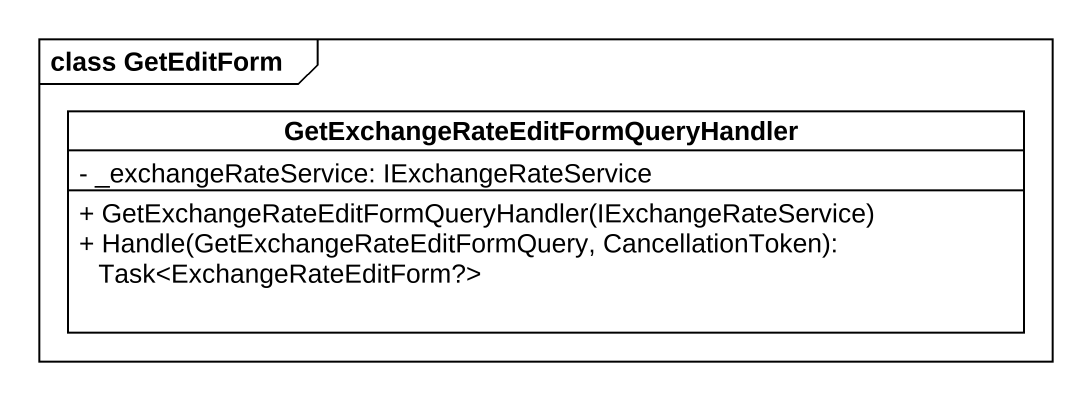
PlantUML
@startuml
mainframe class GetEditForm
hide circle
hide empty members
skinparam classAttributeIconSize 0
class "GetExchangeRateEditFormQueryHandler" as GetExchangeRateEditFormQuery {
  - _exchangeRateService: IExchangeRateService
  + GetExchangeRateEditFormQueryHandler(IExchangeRateService)
  + Handle(GetExchangeRateEditFormQuery, CancellationToken): Task<ExchangeRateEditForm?>
}
@enduml
